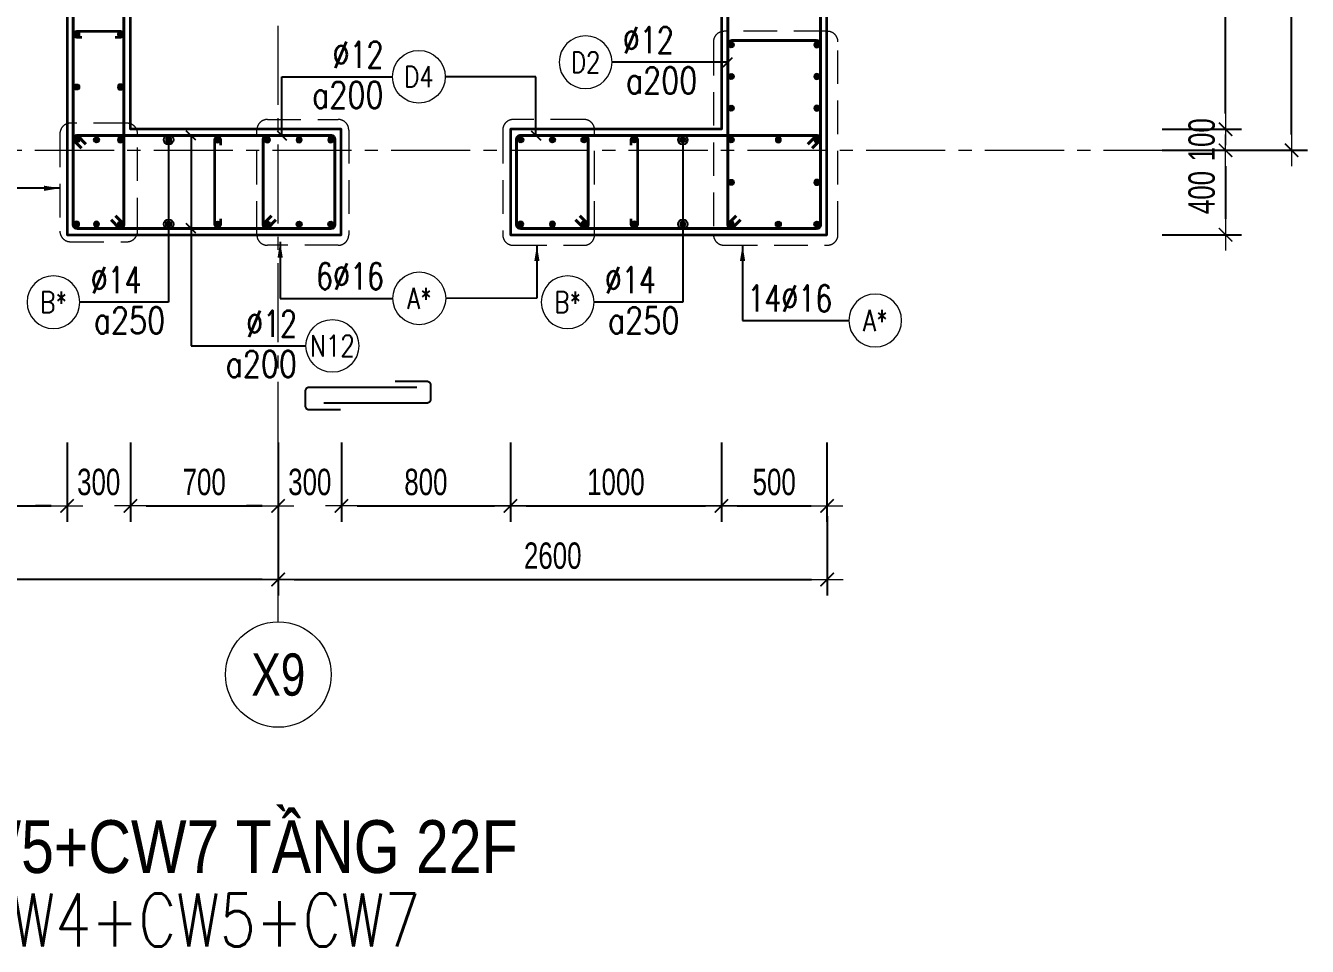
# Model space of a CAD drawing. Header units: millimetres. Extents: x 988833 to 1318015, y -9365 to 47591.
# Drawn here: x 1192347 to 1198419, y -2887 to 1477 of the extents above; entities that cross this region are included whole.
import ezdxf
from ezdxf.enums import TextEntityAlignment as Align

# ---------------------------------------------------------------- set-up
doc = ezdxf.new("R2010")
doc.units = ezdxf.units.MM
doc.header["$MEASUREMENT"] = 0
doc.linetypes.add('HIDDEN2', pattern=[4.7625, 3.175, -1.5875])
doc.linetypes.add('OF_Grid_1$0$CENTER2', pattern=[1.125, 0.75, -0.125, 0.125, -0.125])
doc.layers.get('0').update_dxf_attribs({"lineweight": 20})
doc.layers.get('Defpoints').update_dxf_attribs({"color": 151, "lineweight": 9})
for name, color, linetype, lineweight in [('KC-LEADER', 153, 'Continuous', 18), ('KC-THEP', 6, 'Continuous', 40), ('NDC_S_ANNO', 7, 'Continuous', 20), ('NDC_S_DIM', 1, 'Continuous', 15), ('NDC_S_ENG TITLE', 3, 'Continuous', 20), ('NDC_S_HIDDEN', 8, 'HIDDEN2', 13), ('NDC_S_LEADER', 1, 'Continuous', 15), ('NDC_S_REBAR', 4, 'Continuous', 35), ('NDC_S_STIRRUP', 4, 'Continuous', 40), ('NDC_S_TEXT SYMBOL', 7, 'Continuous', 20), ('NDC_S_VN TEXT', 7, 'Continuous', 20), ('NDC_S_VN TITLE', 6, 'Continuous', 35), ('NDC_S_WALL', 6, 'Continuous', 35), ('OF_Grid_1$0$NDC_S_AXIS', 5, 'OF_Grid_1$0$CENTER2', 13), ('OF_Grid_1$0$NDC_S_SYMBOL', 1, 'Continuous', 15), ('OF_Grid_1$0$NDC_S_TEXT SYMBOL', 7, 'Continuous', 20)]:
    doc.layers.add(name, color=color, linetype=linetype, lineweight=lineweight)
doc.layers.add('Ligature', color=1, linetype='Continuous')
doc.styles.add('NDC_ANNO', font='', dxfattribs={"width": 0.8})
doc.styles.add('NDC_DIM', font='', dxfattribs={"width": 0.75})
doc.styles.add('NDC_EN TXT', font='romans.shx', dxfattribs={"width": 0.8})
doc.styles.add('NDC_VIE TXT', font='arial.ttf', dxfattribs={"width": 0.8})
doc.styles.add('OF_Grid_1$0$NDC_ANNO', font='', dxfattribs={"width": 0.8})
doc.styles.get('NDC_ANNO').set_extended_font_data('Dotum')
doc.styles.get('NDC_DIM').set_extended_font_data('Dotum')
doc.styles.get('OF_Grid_1$0$NDC_ANNO').set_extended_font_data('Dotum')
doc.dimstyles.new('NDC_dim_30', dxfattribs={"dimscale": 30, "dimtxt": 2.5, "dimasz": 1.5, "dimexe": 1.5, "dimexo": 2.5, "dimgap": 1, "dimtad": 1, "dimdec": 0, "dimzin": 0, "dimdsep": 46, "dimtxsty": 'NDC_DIM', "dimblk": 'DIMMARK', "dimcen": 0.09, "dimdle": 1.2, "dimclrd": 1, "dimclre": 1, "dimclrt": 3, "dimadec": 0, "dimazin": 0, "dimtfac": 1, "dimtdec": 0, "dimtix": 1, "dimtofl": 0, "dimtmove": 0, "dimatfit": 3, "dimfxl": 6, "dimfxlon": 1, "dimtolj": 1, "dimtzin": 0, "dimarcsym": 0})
doc.dimstyles.new('NDC_dim_50', dxfattribs={"dimscale": 50, "dimtxt": 2.5, "dimasz": 1.5, "dimexe": 1.5, "dimexo": 2.5, "dimgap": 1, "dimtad": 1, "dimdec": 0, "dimzin": 0, "dimdsep": 46, "dimtxsty": 'NDC_DIM', "dimblk": 'DIMMARK', "dimcen": 0.09, "dimdle": 1.2, "dimclrd": 1, "dimclre": 1, "dimclrt": 3, "dimadec": 0, "dimazin": 0, "dimtfac": 1, "dimtdec": 0, "dimtix": 1, "dimtofl": 0, "dimtmove": 0, "dimatfit": 3, "dimfxl": 6, "dimfxlon": 1, "dimtolj": 1, "dimtzin": 0, "dimarcsym": 0})

# ---------------------------------------------------------------- blocks, each defined once
blk = doc.blocks.new('THEP')
at = {"layer": 'KC-LEADER', "color": 6}
blk.add_circle((0, 0), 14, dxfattribs=at)
at = {"layer": 'KC-THEP'}
for p, q in [((-14, 0), (14, 0)), ((9.9, 9.9), (-9.9, -9.9)), ((-9.9, 9.9), (9.9, -9.9)), ((0, 14), (0, -14))]:
    blk.add_line(p, q, dxfattribs=at)
blk = doc.blocks.new('DIMMARK')
at = {"layer": 'NDC_S_DIM', "color": 1}
blk.add_line((-1.5, 0), (1, 0), dxfattribs=at)
at = {"layer": 'NDC_S_DIM', "color": 2, "const_width": 0.1}
blk.add_lwpolyline([(-0.424, -0.424), (0.424, 0.424)], dxfattribs=at)
blk = doc.blocks.new('*U13')
blk.add_circle((-2.5, 0), 2.5)
at = {"layer": 'NDC_S_VN TEXT', "color": 3, "style": 'NDC_EN TXT', "width": 0.75}
blk.add_attdef('DK1', (0.5, 0.85), '', height=2.5, dxfattribs=at)
at = {"layer": 'NDC_S_VN TEXT', "color": 7, "style": 'NDC_EN TXT', "width": 0.8}
blk.add_attdef('SH2', text='', height=2, dxfattribs=at).set_placement((-2.5, 0), align=Align.MIDDLE)
blk = doc.blocks.new('*U10')
blk.add_circle((2.5, 0), 2.5)
at = {"layer": 'NDC_S_VN TEXT', "color": 3, "style": 'NDC_EN TXT'}
for tag, width, p in [('DK2', 0.75, (-0.85, 0.85)), ('KC2', 0.8, (-0.85, -2.97))]:
    blk.add_attdef(tag, text='', height=2.5, dxfattribs=dict(at, width=width)).set_placement(p, align=Align.RIGHT)
at = {"layer": 'NDC_S_VN TEXT', "color": 7, "style": 'NDC_EN TXT', "width": 0.8}
blk.add_attdef('SH3', text='', height=2, dxfattribs=at).set_placement((2.5, 0), align=Align.MIDDLE)
blk = doc.blocks.new('*U9')
blk.add_circle((2.5, 0), 2.5)
at = {"layer": 'NDC_S_VN TEXT', "color": 3, "style": 'NDC_EN TXT', "width": 0.75}
blk.add_attdef('DK2', text='', height=2.5, dxfattribs=at).set_placement((-0.85, 0.85), align=Align.RIGHT)
at = {"layer": 'NDC_S_VN TEXT', "color": 7, "style": 'NDC_EN TXT', "width": 0.8}
blk.add_attdef('SH3', text='', height=2, dxfattribs=at).set_placement((2.5, 0), align=Align.MIDDLE)
blk = doc.blocks.new('*D1121')
at = {"layer": 'Defpoints', "color": 0, "transparency": 16777216}
for p in [(1186443.5, 485.6), (1193543.3, -336), (1186443.5, -1148.8)]:
    blk.add_point(p, dxfattribs=at)
at = {"layer": 'NDC_S_DIM', "color": 1, "lineweight": -2, "transparency": 16777216}
for p, q in [((1186443.5, -848.8), (1186443.5, -1223.8)), ((1193543.3, -848.8), (1193543.3, -1223.8)), ((1193468.3, -1148.8), (1186518.5, -1148.8))]:
    blk.add_line(p, q, dxfattribs=at)
at = {"layer": 'NDC_S_DIM', "color": 1, "lineweight": -2, "transparency": 16777216, "xscale": 75, "yscale": 75, "zscale": 75, "rotation": 180}
blk.add_blockref('DIMMARK', (1186443.5, -1148.8), dxfattribs=at)
at = {"layer": 'NDC_S_DIM', "color": 1, "lineweight": -2, "transparency": 16777216, "xscale": 75, "yscale": 75, "zscale": 75}
blk.add_blockref('DIMMARK', (1193543.3, -1148.8), dxfattribs=at)
at = {"layer": 'NDC_S_DIM', "color": 3, "transparency": 16777216, "insert": (1189993.4, -1036.2), "char_height": 125, "attachment_point": 5, "style": 'NDC_DIM'}
blk.add_mtext('\\A1;7100', dxfattribs=at)
blk = doc.blocks.new('*U56')
at = {"layer": 'OF_Grid_1$0$NDC_S_SYMBOL'}
blk.add_line((0, 5), (0, 9), dxfattribs=at)
blk.add_circle((0, 0), 5, dxfattribs=at)
at = {"layer": 'OF_Grid_1$0$NDC_S_TEXT SYMBOL', "color": 7, "style": 'OF_Grid_1$0$NDC_ANNO', "width": 0.8}
blk.add_attdef('GRID', text='', height=4, dxfattribs=at).set_placement((0, 0), align=Align.MIDDLE)
blk = doc.blocks.new('*D1143')
at = {"layer": 'Defpoints', "color": 0, "ltscale": 200, "transparency": 16777216}
for p in [(1196821, 885.6), (1196820.8, 485.6), (1198031.5, 485.6)]:
    blk.add_point(p, dxfattribs=at)
at = {"layer": 'NDC_S_DIM', "color": 1, "lineweight": -2, "ltscale": 200, "transparency": 16777216}
for p, q in [((1197731.5, 885.6), (1198106.5, 885.6)), ((1198031.5, 810.6), (1198031.5, 560.6)), ((1197731.5, 485.6), (1198106.5, 485.6))]:
    blk.add_line(p, q, dxfattribs=at)
at = {"layer": 'NDC_S_DIM', "color": 1, "lineweight": -2, "ltscale": 200, "transparency": 16777216, "xscale": 75, "yscale": 75, "zscale": 75}
for p, rotation in [((1198031.5, 885.6), 90), ((1198031.5, 485.6), 270)]:
    blk.add_blockref('DIMMARK', p, dxfattribs=dict(at, rotation=rotation))
at = {"layer": 'NDC_S_DIM', "color": 3, "ltscale": 200, "transparency": 16777216, "insert": (1197918.9, 685.6), "char_height": 125, "attachment_point": 5, "rotation": 90, "style": 'NDC_DIM'}
blk.add_mtext('\\A1;400', dxfattribs=at)
blk = doc.blocks.new('*D1144')
at = {"layer": 'Defpoints', "color": 0, "ltscale": 200, "transparency": 16777216}
for p in [(1196820.8, 12485.6), (1198344.1, 12485.6), (1196820.8, 885.9)]:
    blk.add_point(p, dxfattribs=at)
at = {"layer": 'NDC_S_DIM', "color": 1, "lineweight": -2, "ltscale": 200, "transparency": 16777216}
for p, q in [((1198044.1, 12485.6), (1198419.1, 12485.6)), ((1198344.1, 960.9), (1198344.1, 12410.6)), ((1198044.1, 885.9), (1198419.1, 885.9))]:
    blk.add_line(p, q, dxfattribs=at)
at = {"layer": 'NDC_S_DIM', "color": 1, "lineweight": -2, "ltscale": 200, "transparency": 16777216, "xscale": 75, "yscale": 75, "zscale": 75}
for p, rotation in [((1198344.1, 12485.6), 90), ((1198344.1, 885.9), 270)]:
    blk.add_blockref('DIMMARK', p, dxfattribs=dict(at, rotation=rotation))
at = {"layer": 'NDC_S_DIM', "color": 3, "ltscale": 200, "transparency": 16777216, "insert": (1198231.5, 6685.7), "char_height": 125, "attachment_point": 5, "rotation": 90, "style": 'NDC_DIM'}
blk.add_mtext('\\A1;11600', dxfattribs=at)
blk = doc.blocks.new('*D1148')
at = {"layer": 'Defpoints', "color": 0, "ltscale": 200, "transparency": 16777216}
for p in [(1191193.5, 985.6), (1192543.5, 948.4), (1192543.5, -799.6)]:
    blk.add_point(p, dxfattribs=at)
at = {"layer": 'NDC_S_DIM', "color": 1, "lineweight": -2, "ltscale": 200, "transparency": 16777216}
for p, q in [((1191193.5, -499.6), (1191193.5, -874.6)), ((1192543.5, -499.6), (1192543.5, -874.6)), ((1191268.5, -799.6), (1192468.5, -799.6))]:
    blk.add_line(p, q, dxfattribs=at)
at = {"layer": 'NDC_S_DIM', "color": 1, "lineweight": -2, "ltscale": 200, "transparency": 16777216, "xscale": 75, "yscale": 75, "zscale": 75, "rotation": 180}
blk.add_blockref('DIMMARK', (1191193.5, -799.6), dxfattribs=at)
at = {"layer": 'NDC_S_DIM', "color": 1, "lineweight": -2, "ltscale": 200, "transparency": 16777216, "xscale": 75, "yscale": 75, "zscale": 75}
blk.add_blockref('DIMMARK', (1192543.5, -799.6), dxfattribs=at)
at = {"layer": 'NDC_S_DIM', "color": 3, "ltscale": 200, "transparency": 16777216, "insert": (1191868.5, -687), "char_height": 125, "attachment_point": 5, "style": 'NDC_DIM'}
blk.add_mtext('\\A1;1350', dxfattribs=at)
blk = doc.blocks.new('*D1149')
at = {"layer": 'Defpoints', "color": 0, "ltscale": 200, "transparency": 16777216}
for p in [(1192843.5, 1100.3), (1192543.5, 948.4), (1192843.5, -799.6)]:
    blk.add_point(p, dxfattribs=at)
at = {"layer": 'NDC_S_DIM', "color": 1, "lineweight": -2, "ltscale": 200, "transparency": 16777216}
for p, q in [((1192543.5, -499.6), (1192543.5, -874.6)), ((1192843.5, -499.6), (1192843.5, -874.6)), ((1192468.5, -799.6), (1192393.5, -799.6)), ((1192918.5, -799.6), (1192993.5, -799.6))]:
    blk.add_line(p, q, dxfattribs=at)
at = {"layer": 'NDC_S_DIM', "color": 1, "lineweight": -2, "ltscale": 200, "transparency": 16777216, "xscale": 75, "yscale": 75, "zscale": 75}
blk.add_blockref('DIMMARK', (1192543.5, -799.6), dxfattribs=at)
at = {"layer": 'NDC_S_DIM', "color": 1, "lineweight": -2, "ltscale": 200, "transparency": 16777216, "xscale": 75, "yscale": 75, "zscale": 75, "rotation": 180}
blk.add_blockref('DIMMARK', (1192843.5, -799.6), dxfattribs=at)
at = {"layer": 'NDC_S_DIM', "color": 3, "ltscale": 200, "transparency": 16777216, "insert": (1192693.5, -687), "char_height": 125, "attachment_point": 5, "style": 'NDC_DIM'}
blk.add_mtext('\\A1;300', dxfattribs=at)
blk = doc.blocks.new('*D1150')
at = {"layer": 'Defpoints', "color": 0, "ltscale": 200, "transparency": 16777216}
for p in [(1192843.5, 1100.3), (1193543.3, 985.6), (1193543.3, -799.6)]:
    blk.add_point(p, dxfattribs=at)
at = {"layer": 'NDC_S_DIM', "color": 1, "lineweight": -2, "ltscale": 200, "transparency": 16777216}
for p, q in [((1192843.5, -499.6), (1192843.5, -874.6)), ((1193543.3, -499.6), (1193543.3, -874.6)), ((1192918.5, -799.6), (1193468.3, -799.6))]:
    blk.add_line(p, q, dxfattribs=at)
at = {"layer": 'NDC_S_DIM', "color": 1, "lineweight": -2, "ltscale": 200, "transparency": 16777216, "xscale": 75, "yscale": 75, "zscale": 75, "rotation": 180}
blk.add_blockref('DIMMARK', (1192843.5, -799.6), dxfattribs=at)
at = {"layer": 'NDC_S_DIM', "color": 1, "lineweight": -2, "ltscale": 200, "transparency": 16777216, "xscale": 75, "yscale": 75, "zscale": 75}
blk.add_blockref('DIMMARK', (1193543.3, -799.6), dxfattribs=at)
at = {"layer": 'NDC_S_DIM', "color": 3, "ltscale": 200, "transparency": 16777216, "insert": (1193193.4, -687), "char_height": 125, "attachment_point": 5, "style": 'NDC_DIM'}
blk.add_mtext('\\A1;700', dxfattribs=at)
blk = doc.blocks.new('*D1151')
at = {"layer": 'Defpoints', "color": 0, "ltscale": 200, "transparency": 16777216}
for p in [(1193543.3, 985.6), (1193843.5, 985.6), (1193843.5, -799.6)]:
    blk.add_point(p, dxfattribs=at)
at = {"layer": 'NDC_S_DIM', "color": 1, "lineweight": -2, "ltscale": 200, "transparency": 16777216}
for p, q in [((1193543.3, -499.6), (1193543.3, -874.6)), ((1193843.5, -499.6), (1193843.5, -874.6)), ((1193468.3, -799.6), (1193393.3, -799.6)), ((1193918.5, -799.6), (1193993.5, -799.6))]:
    blk.add_line(p, q, dxfattribs=at)
at = {"layer": 'NDC_S_DIM', "color": 1, "lineweight": -2, "ltscale": 200, "transparency": 16777216, "xscale": 75, "yscale": 75, "zscale": 75}
blk.add_blockref('DIMMARK', (1193543.3, -799.6), dxfattribs=at)
at = {"layer": 'NDC_S_DIM', "color": 1, "lineweight": -2, "ltscale": 200, "transparency": 16777216, "xscale": 75, "yscale": 75, "zscale": 75, "rotation": 180}
blk.add_blockref('DIMMARK', (1193843.5, -799.6), dxfattribs=at)
at = {"layer": 'NDC_S_DIM', "color": 3, "ltscale": 200, "transparency": 16777216, "insert": (1193693.4, -687), "char_height": 125, "attachment_point": 5, "style": 'NDC_DIM'}
blk.add_mtext('\\A1;300', dxfattribs=at)
blk = doc.blocks.new('*D1152')
at = {"layer": 'Defpoints', "color": 0, "ltscale": 200, "transparency": 16777216}
for p in [(1193843.5, 985.6), (1194643.5, 985.6), (1194643.5, -799.6)]:
    blk.add_point(p, dxfattribs=at)
at = {"layer": 'NDC_S_DIM', "color": 1, "lineweight": -2, "ltscale": 200, "transparency": 16777216}
for p, q in [((1193843.5, -499.6), (1193843.5, -874.6)), ((1194643.5, -499.6), (1194643.5, -874.6)), ((1193918.5, -799.6), (1194568.5, -799.6))]:
    blk.add_line(p, q, dxfattribs=at)
at = {"layer": 'NDC_S_DIM', "color": 1, "lineweight": -2, "ltscale": 200, "transparency": 16777216, "xscale": 75, "yscale": 75, "zscale": 75, "rotation": 180}
blk.add_blockref('DIMMARK', (1193843.5, -799.6), dxfattribs=at)
at = {"layer": 'NDC_S_DIM', "color": 1, "lineweight": -2, "ltscale": 200, "transparency": 16777216, "xscale": 75, "yscale": 75, "zscale": 75}
blk.add_blockref('DIMMARK', (1194643.5, -799.6), dxfattribs=at)
at = {"layer": 'NDC_S_DIM', "color": 3, "ltscale": 200, "transparency": 16777216, "insert": (1194243.5, -687), "char_height": 125, "attachment_point": 5, "style": 'NDC_DIM'}
blk.add_mtext('\\A1;800', dxfattribs=at)
blk = doc.blocks.new('*D1153')
at = {"layer": 'Defpoints', "color": 0, "ltscale": 200, "transparency": 16777216}
for p in [(1194643.5, 985.6), (1195643.5, 985.6), (1195643.5, -799.6)]:
    blk.add_point(p, dxfattribs=at)
at = {"layer": 'NDC_S_DIM', "color": 1, "lineweight": -2, "ltscale": 200, "transparency": 16777216}
for p, q in [((1194643.5, -499.6), (1194643.5, -874.6)), ((1195643.5, -499.6), (1195643.5, -874.6)), ((1194718.5, -799.6), (1195568.5, -799.6))]:
    blk.add_line(p, q, dxfattribs=at)
at = {"layer": 'NDC_S_DIM', "color": 1, "lineweight": -2, "ltscale": 200, "transparency": 16777216, "xscale": 75, "yscale": 75, "zscale": 75, "rotation": 180}
blk.add_blockref('DIMMARK', (1194643.5, -799.6), dxfattribs=at)
at = {"layer": 'NDC_S_DIM', "color": 1, "lineweight": -2, "ltscale": 200, "transparency": 16777216, "xscale": 75, "yscale": 75, "zscale": 75}
blk.add_blockref('DIMMARK', (1195643.5, -799.6), dxfattribs=at)
at = {"layer": 'NDC_S_DIM', "color": 3, "ltscale": 200, "transparency": 16777216, "insert": (1195143.5, -687), "char_height": 125, "attachment_point": 5, "style": 'NDC_DIM'}
blk.add_mtext('\\A1;1000', dxfattribs=at)
blk = doc.blocks.new('*D1154')
at = {"layer": 'Defpoints', "color": 0, "ltscale": 200, "transparency": 16777216}
for p in [(1195643.5, 985.6), (1196143.5, 985.6), (1196143.5, -799.6)]:
    blk.add_point(p, dxfattribs=at)
at = {"layer": 'NDC_S_DIM', "color": 1, "lineweight": -2, "ltscale": 200, "transparency": 16777216}
for p, q in [((1195643.5, -499.6), (1195643.5, -874.6)), ((1196143.5, -499.6), (1196143.5, -874.6)), ((1195718.5, -799.6), (1196068.5, -799.6))]:
    blk.add_line(p, q, dxfattribs=at)
at = {"layer": 'NDC_S_DIM', "color": 1, "lineweight": -2, "ltscale": 200, "transparency": 16777216, "xscale": 75, "yscale": 75, "zscale": 75, "rotation": 180}
blk.add_blockref('DIMMARK', (1195643.5, -799.6), dxfattribs=at)
at = {"layer": 'NDC_S_DIM', "color": 1, "lineweight": -2, "ltscale": 200, "transparency": 16777216, "xscale": 75, "yscale": 75, "zscale": 75}
blk.add_blockref('DIMMARK', (1196143.5, -799.6), dxfattribs=at)
at = {"layer": 'NDC_S_DIM', "color": 3, "ltscale": 200, "transparency": 16777216, "insert": (1195893.5, -687), "char_height": 125, "attachment_point": 5, "style": 'NDC_DIM'}
blk.add_mtext('\\A1;500', dxfattribs=at)
blk = doc.blocks.new('*D1155')
at = {"layer": 'Defpoints', "color": 0, "ltscale": 200, "transparency": 16777216}
for p in [(1196144.5, 599.2), (1193544.3, -336), (1196144.5, -1148.8)]:
    blk.add_point(p, dxfattribs=at)
at = {"layer": 'NDC_S_DIM', "color": 1, "lineweight": -2, "ltscale": 200, "transparency": 16777216}
for p, q in [((1193544.3, -848.8), (1193544.3, -1223.8)), ((1196144.5, -848.8), (1196144.5, -1223.8)), ((1193619.3, -1148.8), (1196069.5, -1148.8))]:
    blk.add_line(p, q, dxfattribs=at)
at = {"layer": 'NDC_S_DIM', "color": 1, "lineweight": -2, "ltscale": 200, "transparency": 16777216, "xscale": 75, "yscale": 75, "zscale": 75, "rotation": 180}
blk.add_blockref('DIMMARK', (1193544.3, -1148.8), dxfattribs=at)
at = {"layer": 'NDC_S_DIM', "color": 1, "lineweight": -2, "ltscale": 200, "transparency": 16777216, "xscale": 75, "yscale": 75, "zscale": 75}
blk.add_blockref('DIMMARK', (1196144.5, -1148.8), dxfattribs=at)
at = {"layer": 'NDC_S_DIM', "color": 3, "ltscale": 200, "transparency": 16777216, "insert": (1194844.4, -1036.2), "char_height": 125, "attachment_point": 5, "style": 'NDC_DIM'}
blk.add_mtext('\\A1;2600', dxfattribs=at)
blk = doc.blocks.new('Drawing name_symbol')
at = {"layer": 'NDC_S_ENG TITLE', "style": 'NDC_EN TXT', "width": 0.8}
blk.add_attdef('SECTDET1', text='', height=5, dxfattribs=at).set_placement((0, 1.01), align=Align.CENTER)
at = {"layer": 'NDC_S_TEXT SYMBOL', "lineweight": 25, "style": 'NDC_ANNO', "width": 0.8}
blk.add_attdef('SSCALE', text='', height=2.5, dxfattribs=at).set_placement((0, -4), align=Align.CENTER)
at = {"layer": 'NDC_S_VN TITLE', "style": 'NDC_VIE TXT', "width": 0.8}
blk.add_attdef('SECTDET2', text='', height=5, dxfattribs=at).set_placement((0, 7.97), align=Align.CENTER)
blk = doc.blocks.new('*D1170')
at = {"layer": 'Defpoints', "color": 0, "ltscale": 200, "transparency": 16777216}
for p in [(1195643.5, 985.6), (1198031.5, 985.6), (1196821, 885.6)]:
    blk.add_point(p, dxfattribs=at)
at = {"layer": 'NDC_S_DIM', "color": 1, "lineweight": -2, "ltscale": 200, "transparency": 16777216}
for p, q in [((1198031.5, 1060.6), (1198031.5, 1135.6)), ((1197731.5, 985.6), (1198106.5, 985.6)), ((1197731.5, 885.6), (1198106.5, 885.6)), ((1198031.5, 810.6), (1198031.5, 735.6))]:
    blk.add_line(p, q, dxfattribs=at)
at = {"layer": 'NDC_S_DIM', "color": 1, "lineweight": -2, "ltscale": 200, "transparency": 16777216, "xscale": 75, "yscale": 75, "zscale": 75}
for p, rotation in [((1198031.5, 985.6), 270), ((1198031.5, 885.6), 90)]:
    blk.add_blockref('DIMMARK', p, dxfattribs=dict(at, rotation=rotation))
at = {"layer": 'NDC_S_DIM', "color": 3, "ltscale": 200, "transparency": 16777216, "insert": (1197918.9, 935.6), "char_height": 125, "attachment_point": 5, "rotation": 90, "style": 'NDC_DIM'}
blk.add_mtext('\\A1;100', dxfattribs=at)
blk = doc.blocks.new('*D1171')
at = {"layer": 'Defpoints', "color": 0, "ltscale": 200, "transparency": 16777216}
for p in [(1195560.8, 3185.6), (1198031.5, 3185.6), (1195643.5, 985.6)]:
    blk.add_point(p, dxfattribs=at)
at = {"layer": 'NDC_S_DIM', "color": 1, "lineweight": -2, "ltscale": 200, "transparency": 16777216}
for p, q in [((1197731.5, 3185.6), (1198106.5, 3185.6)), ((1198031.5, 1060.6), (1198031.5, 3110.6)), ((1197731.5, 985.6), (1198106.5, 985.6))]:
    blk.add_line(p, q, dxfattribs=at)
at = {"layer": 'NDC_S_DIM', "color": 1, "lineweight": -2, "ltscale": 200, "transparency": 16777216, "xscale": 75, "yscale": 75, "zscale": 75}
for p, rotation in [((1198031.5, 3185.6), 90), ((1198031.5, 985.6), 270)]:
    blk.add_blockref('DIMMARK', p, dxfattribs=dict(at, rotation=rotation))
at = {"layer": 'NDC_S_DIM', "color": 3, "ltscale": 200, "transparency": 16777216, "insert": (1197918.9, 2085.6), "char_height": 125, "attachment_point": 5, "rotation": 90, "style": 'NDC_DIM'}
blk.add_mtext('\\A1;2200', dxfattribs=at)

msp = doc.modelspace()

# ---------------------------------------------------------------- linework, layer by layer
at = {"layer": 'Ligature'}
for points in [[(1194200.8, -238.7), (1193689.2, -238.7, 0.414214), (1193671.6, -256.3), (1193671.6, -325.4, 0.414214), (1193689.2, -343), (1193839.4, -343)], [(1194097.2, -208.6), (1194247.4, -208.6, -0.414214), (1194265, -226.2), (1194265, -295.4, -0.414214), (1194247.4, -313), (1193759.3, -313)]]:
    msp.add_lwpolyline(points, format="xyb", dxfattribs=at)
at = {"layer": 'NDC_S_HIDDEN', "ltscale": 50}
for points in [[(1196145.6, 1449.6), (1195655.6, 1449.6, 0.414214), (1195605.6, 1399.6), (1195605.6, 486, 0.414214), (1195655.6, 436), (1196145.6, 436, 0.414214), (1196195.6, 486), (1196195.6, 1399.6, 0.414214)], [(1192827.6, 1014.2), (1192559.8, 1014.2, 0.414214), (1192509.8, 964.2), (1192509.8, 502.4, 0.414214), (1192559.8, 452.4), (1192827.6, 452.4, 0.414214), (1192877.6, 502.4), (1192877.6, 964.2, 0.414214)], [(1193492.7, 1031.8), (1193828, 1031.8, -0.414214), (1193878, 981.8), (1193878, 485.6, -0.414214), (1193828, 435.6), (1193492.7, 435.6, -0.414214), (1193442.7, 485.6), (1193442.7, 981.8, -0.414214)], [(1194992.7, 1031.8), (1194657.5, 1031.8, 0.414214), (1194607.5, 981.8), (1194607.5, 485.6, 0.414214), (1194657.5, 435.6), (1194992.7, 435.6, 0.414214), (1195042.7, 485.6), (1195042.7, 981.8, 0.414214)]]:
    msp.add_lwpolyline(points, format="xyb", close=True, dxfattribs=at)
at = {"layer": 'NDC_S_REBAR'}
for points in [[(1192614.2, 1420.6), (1192589.2, 1420.6, -1), (1192589.2, 1450.6), (1192796.3, 1450.6, -1), (1192796.3, 1420.6), (1192771.3, 1420.6)], [(1193271.8, 910.6), (1193271.8, 935.6, 1), (1193241.8, 935.6), (1193241.8, 535.6, 1), (1193271.8, 535.6), (1193271.8, 560.6)], [(1195216.2, 910.6), (1195216.2, 935.6, -1), (1195246.2, 935.6), (1195246.2, 535.6, -1), (1195216.2, 535.6), (1195216.2, 560.6)]]:
    msp.add_lwpolyline(points, format="xyb", dxfattribs=at)
at = {"layer": 'NDC_S_STIRRUP'}
for points in [[(1192772.7, 575.6), (1192812.7, 535.6, -0.414214), (1192792.7, 515.6), (1192592.7, 515.6, -0.414214), (1192572.7, 535.6), (1192572.7, 12835.6, -0.414214), (1192592.7, 12855.6), (1192792.7, 12855.6, -0.414214), (1192812.7, 12835.6), (1192812.7, 535.6, -0.414214), (1192792.7, 515.6), (1192752.7, 555.6)], [(1195673.5, 10085.6), (1195673.5, 10085.6), (1195673.5, 535.6, 0.414214), (1195693.5, 515.6), (1196093.5, 515.6, 0.414214), (1196113.5, 535.6), (1196113.5, 3786.3), (1196103.5, 3756.3)], [(1195713.5, 575.6), (1195673.5, 535.6, 0.414214), (1195693.5, 515.6), (1196093.5, 515.6, 0.414214), (1196113.5, 535.6), (1196113.5, 1385.4, 0.414214), (1196093.5, 1405.4), (1195693.5, 1405.4, 0.414214), (1195673.5, 1385.4), (1195673.5, 535.6, 0.414214), (1195693.5, 515.6), (1195733.5, 555.6)], [(1192632.7, 915.6), (1192592.7, 955.6, 0.414214), (1192572.7, 935.6), (1192572.7, 535.6, 0.414214), (1192592.7, 515.6), (1193792.7, 515.6, 0.414214), (1193812.7, 535.6), (1193812.7, 935.6, 0.414214), (1193792.7, 955.6), (1192592.7, 955.6, 0.414214), (1192572.7, 935.6), (1192612.7, 895.6)], [(1193512.7, 575.6), (1193472.7, 535.6, 0.414214), (1193492.7, 515.6), (1193792.7, 515.6, 0.414214), (1193812.7, 535.6), (1193812.7, 935.6, 0.414214), (1193792.7, 955.6), (1193492.7, 955.6, 0.414214), (1193472.7, 935.6), (1193472.7, 535.6, 0.414214), (1193492.7, 515.6), (1193532.7, 555.6)], [(1196053.5, 915.6), (1196093.5, 955.6, -0.414214), (1196113.5, 935.6), (1196113.5, 535.6, -0.414214), (1196093.5, 515.6), (1194692.7, 515.6, -0.414214), (1194672.7, 535.6), (1194672.7, 935.6, -0.414214), (1194692.7, 955.6), (1196093.5, 955.6, -0.414214), (1196113.5, 935.6), (1196073.5, 895.6)], [(1194972.7, 575.6), (1195012.7, 535.6, -0.414214), (1194992.7, 515.6), (1194692.7, 515.6, -0.414214), (1194672.7, 535.6), (1194672.7, 935.6, -0.414214), (1194692.7, 955.6), (1194992.7, 955.6, -0.414214), (1195012.7, 935.6), (1195012.7, 535.6, -0.414214), (1194992.7, 515.6), (1194952.7, 555.6)]]:
    msp.add_lwpolyline(points, format="xyb", dxfattribs=at)
at = {"layer": 'NDC_S_WALL', "ltscale": 200}
msp.add_lwpolyline([(1192543.5, 9885.6), (1192543.5, 485.6), (1193842.4, 485.6), (1193842.4, 485.6), (1193842.4, 985.6), (1193842.4, 985.6), (1192843.5, 985.6), (1192843.5, 3185.6), (1192843.5, 3185.6), (1195643.5, 3185.6), (1195643.5, 3185.6), (1195643.5, 985.6), (1194644.7, 985.6), (1194644.7, 985.6), (1194644.7, 485.6), (1194644.7, 485.6), (1196143.5, 485.6), (1196143.5, 12885.6)], dxfattribs=at)
msp.add_lwpolyline([(1192543.5, 9885.6), (1192543.5, 485.6), (1193842.4, 485.6), (1193842.4, 485.6), (1193842.4, 985.6), (1193842.4, 985.6), (1192843.5, 985.6), (1192843.5, 3185.6), (1192843.5, 3185.6), (1195643.5, 3185.6), (1195643.5, 3185.6), (1195643.5, 985.6), (1194644.7, 985.6), (1194644.7, 985.6), (1194644.7, 485.6), (1194644.7, 485.6), (1196143.5, 485.6), (1196143.5, 12885.6)], dxfattribs=at)
at = {"layer": 'OF_Grid_1$0$NDC_S_AXIS', "ltscale": 500}
for p, q in [((1193544.3, -1148.8), (1193544.3, 14547.4)), ((1184516.4, 885.6), (1198344.1, 885.6))]:
    msp.add_line(p, q, dxfattribs=at)

# ---------------------------------------------------------------- block references
at = {"layer": 'KC-THEP'}
for p, rotation in [((1192589.2, 1435.6), 189.6685644363809), ((1195690, 1385.6), 189.6685644363809), ((1195690, 1235.6), 189.6685644363809), ((1192589.2, 1185.6), 189.6685644363809), ((1195690, 1085.6), 189.6685644363809), ((1192589.2, 935.6), 189.6685644363809), ((1192683.4, 935.6), 189.6685644363809), ((1194692.7, 935.6), 189.6685644363809), ((1194842.7, 935.6), 189.6685644363809), ((1194992.7, 935.6), 189.6685644363809), ((1195231.2, 935.6), 189.6685644363809), ((1195460.6, 935.6), 189.6685644363809), ((1195690, 935.6), 189.6685644363809), ((1195690, 733.9), 189.6685644363809), ((1192796.3, 535.6), 9.66856443638095), ((1193024.8, 535.6), 9.66856443638095), ((1193256.8, 535.6), 9.66856443638095), ((1193492.7, 535.6), 9.668564436380946), ((1193642.7, 535.6), 9.668564436380946), ((1193792.7, 535.6), 9.668564436380946), ((1195913, 535.6), 9.66856443638095), ((1196095.5, 535.6), 9.66856443638095)]:
    msp.add_blockref('THEP', p, dxfattribs=dict(at, rotation=rotation))
at = {"layer": 'KC-THEP', "xscale": -1}
for p, rotation in [((1192796.3, 1435.6), 170.331435563619), ((1196095.5, 1385.6), 170.3314355636193), ((1196095.5, 1235.6), 170.331435563619), ((1192796.3, 1185.6), 170.331435563619), ((1196095.5, 1085.6), 170.331435563619), ((1192796.3, 935.6), 170.331435563619), ((1193024.8, 935.6), 170.331435563619), ((1193256.8, 935.6), 170.331435563619), ((1193492.7, 935.6), 170.331435563619), ((1193642.7, 935.6), 170.331435563619), ((1193792.7, 935.6), 170.331435563619), ((1195913, 935.6), 170.331435563619), ((1196095.5, 935.6), 170.331435563619), ((1196095.5, 733.9), 170.331435563619), ((1192589.2, 535.6), 350.3314355636191), ((1192683.4, 535.6), 350.3314355636191), ((1194692.7, 535.6), 350.3314355636191), ((1194842.7, 535.6), 350.3314355636191), ((1194992.7, 535.6), 350.3314355636191), ((1195231.2, 535.6), 350.3314355636191), ((1195460.6, 535.6), 350.3314355636191), ((1195690, 535.6), 350.3314355636191)]:
    msp.add_blockref('THEP', p, dxfattribs=dict(at, rotation=rotation))
at = {"layer": 'NDC_S_ANNO'}
ref = msp.add_blockref('Drawing name_symbol', (1191325.1, -2937.8), dxfattribs=dict(at, xscale=50, yscale=50, zscale=50))
ref.add_attrib('SECTDET1', 'DETAIL OF CORE WALL OF-CW4+CW5+CW7', dxfattribs={"layer": 'NDC_S_ENG TITLE', "height": 250, "style": 'NDC_EN TXT', "width": 0.8}).set_placement((1191325.1, -2887.2), align=Align.CENTER)
ref.add_attrib('SECTDET2', 'CHI TIẾT LÕI VÁCH OF-CW4+CW5+CW7 TẦNG 22F', dxfattribs={"layer": 'NDC_S_VN TITLE', "height": 250, "style": 'NDC_VIE TXT', "width": 0.8}).set_placement((1191325.1, -2539.3), align=Align.CENTER)
at = {"layer": 'NDC_S_VN TEXT'}
ref = msp.add_blockref('*U10', (1195125.1, 1303.1), dxfattribs=dict(at, xscale=-50, yscale=50, zscale=50))
ref.add_attrib('SH3', 'D2', dxfattribs={"color": 7, "height": 100, "style": 'NDC_EN TXT', "width": 0.8}).set_placement((1195000.1, 1303.1), align=Align.MIDDLE)
ref.add_attrib('DK2', '%%C12', dxfattribs={"color": 3, "height": 125, "style": 'NDC_EN TXT', "width": 0.75}).set_placement((1195417.6, 1345.4), align=Align.RIGHT)
ref.add_attrib('KC2', 'a200', dxfattribs={"color": 3, "height": 125, "style": 'NDC_EN TXT', "width": 0.8}).set_placement((1195529.5, 1154.5), align=Align.RIGHT)
at = {"layer": 'NDC_S_VN TEXT', "xscale": 50, "yscale": 50, "zscale": 50}
for name, p, values in [('*U10', (1194085.2, 1234.3), {'SH3': 'D4', 'DK2': '%%C12', 'KC2': 'a200'}), ('*U9', (1194087.2, 184.1), {'SH3': 'A*', 'DK2': '6%%C16'}), ('*U10', (1193675.5, -41.1), {'SH3': 'N12', 'DK2': '%%C12', 'KC2': 'a200'})]:
    msp.add_blockref(name, p, dxfattribs=at).add_auto_attribs(values)
at = {"layer": 'NDC_S_VN TEXT'}
ref = msp.add_blockref('*U10', (1192604.2, 165.9), dxfattribs=dict(at, xscale=-50, yscale=50, zscale=50))
ref.add_attrib('SH3', 'B*', dxfattribs={"color": 7, "height": 100, "style": 'NDC_EN TXT', "width": 0.8}).set_placement((1192479.2, 165.9), align=Align.MIDDLE)
ref.add_attrib('DK2', '%%C14', dxfattribs={"color": 3, "height": 125, "style": 'NDC_EN TXT', "width": 0.75}).set_placement((1192896.7, 208.2), align=Align.RIGHT)
ref.add_attrib('KC2', 'a250', dxfattribs={"color": 3, "height": 125, "style": 'NDC_EN TXT', "width": 0.8}).set_placement((1193008.6, 17.3), align=Align.RIGHT)
ref = msp.add_blockref('*U10', (1195040, 165.9), dxfattribs=dict(at, xscale=-50, yscale=50, zscale=50))
ref.add_attrib('SH3', 'B*', dxfattribs={"color": 7, "height": 100, "style": 'NDC_EN TXT', "width": 0.8}).set_placement((1194915, 165.9), align=Align.MIDDLE)
ref.add_attrib('DK2', '%%C14', dxfattribs={"color": 3, "height": 125, "style": 'NDC_EN TXT', "width": 0.75}).set_placement((1195332.5, 208.2), align=Align.RIGHT)
ref.add_attrib('KC2', 'a250', dxfattribs={"color": 3, "height": 125, "style": 'NDC_EN TXT', "width": 0.8}).set_placement((1195444.4, 17.3), align=Align.RIGHT)
ref = msp.add_blockref('*U13', (1196247, 79.1), dxfattribs=dict(at, xscale=-50, yscale=50, zscale=50))
ref.add_attrib('SH2', 'A*', dxfattribs={"color": 7, "height": 100, "style": 'NDC_EN TXT', "width": 0.8}).set_placement((1196372, 79.1), align=Align.MIDDLE)
ref.add_attrib('DK1', '14%%C16', (1195766.6, 121.3), dxfattribs={"color": 3, "height": 125, "style": 'NDC_EN TXT', "width": 0.75})
at = {"layer": 'OF_Grid_1$0$NDC_S_AXIS', "xscale": 50, "yscale": 50, "zscale": 50}
msp.add_blockref('*U56', (1193544.3, -1598.8), dxfattribs=at).add_auto_attribs({'GRID': 'X9'})

# ---------------------------------------------------------------- dimensions: what is measured, and where the dimension line sits
at = {"layer": 'NDC_S_DIM', "ltscale": 200}
for base, p1, p2, angle, picture, middle in [((1198344.1, 12485.6), (1196820.8, 885.9), (1196820.8, 12485.6), 90, '*D1144', (1198231.5, 6685.7)), ((1198031.5, 3185.6), (1195643.5, 985.6), (1195560.8, 3185.6), 90, '*D1171', (1197918.9, 2085.6)), ((1192843.5, -799.6), (1192543.5, 948.4), (1192843.5, 1100.3), 180, '*D1149', (1192693.5, -687)), ((1193543.3, -799.6), (1192843.5, 1100.3), (1193543.3, 985.6), 180, '*D1150', (1193193.4, -687)), ((1198031.5, 985.6), (1196821, 885.6), (1195643.5, 985.6), 90, '*D1170', (1197918.9, 935.6)), ((1192543.5, -799.6), (1191193.5, 985.6), (1192543.5, 948.4), 180, '*D1148', (1191868.5, -687)), ((1193843.5, -799.6), (1193543.3, 985.6), (1193843.5, 985.6), 180, '*D1151', (1193693.4, -687)), ((1194643.5, -799.6), (1193843.5, 985.6), (1194643.5, 985.6), 180, '*D1152', (1194243.5, -687)), ((1195643.5, -799.6), (1194643.5, 985.6), (1195643.5, 985.6), 180, '*D1153', (1195143.5, -687)), ((1196143.5, -799.6), (1195643.5, 985.6), (1196143.5, 985.6), 180, '*D1154', (1195893.5, -687)), ((1196144.5, -1148.8), (1193544.3, -336), (1196144.5, 599.2), 180, '*D1155', (1194844.4, -1036.2))]:
    dim = msp.add_linear_dim(base=base, p1=p1, p2=p2, angle=angle, dimstyle='NDC_dim_50', override={"dimtmove": 1}, dxfattribs=at)
    dim.commit()
    dim.dimension.update_dxf_attribs({"geometry": picture, "text_midpoint": middle})
dim = msp.add_linear_dim(base=(1198031.5, 485.6), p1=(1196821, 885.6), p2=(1196820.8, 485.6), angle=90, dimstyle='NDC_dim_50', override={"dimtmove": 1}, dxfattribs=at)
dim.commit()
dim.dimension.update_dxf_attribs({"geometry": '*D1143', "text_midpoint": (1198031.5, 685.6), "dimtype": 160})
at = {"layer": 'NDC_S_DIM'}
dim = msp.add_linear_dim(base=(1186443.5, -1148.8), p1=(1193543.3, -336), p2=(1186443.5, 485.6), angle=180, dimstyle='NDC_dim_50', override={"dimtmove": 1}, dxfattribs=at)
dim.commit()
dim.dimension.update_dxf_attribs({"geometry": '*D1121', "text_midpoint": (1189993.4, -1036.2)})

# ---------------------------------------------------------------- leaders
at = {"layer": 'NDC_S_LEADER'}
for points, dimstyle, override in [([(1195673.5, 1303.1), (1195127.1, 1303.1)], 'NDC_dim_30', {"dimtad": 0, "dimldrblk": 'Oblique'}), ([(1193560.7, 955.6), (1193560.7, 1234.3), (1194085.2, 1234.3)], 'NDC_dim_30', {"dimtad": 0, "dimldrblk": 'Oblique'}), ([(1194765, 955.6), (1194765, 1233.6), (1194335.2, 1234.2)], 'NDC_dim_30', {"dimtad": 0, "dimldrblk": 'Oblique'}), ([(1193130.8, 955.6), (1193130.8, -41.3), (1193675.5, -41.3)], 'NDC_dim_30', {"dimtad": 0, "dimldrblk": 'Oblique'}), ([(1193024.8, 935.6), (1193024.8, 165.7), (1192604.2, 165.7)], 'NDC_dim_30', {"dimgap": 1, "dimtad": 0, "dimldrblk": 'Origin'}), ([(1195460.6, 935.6), (1195460.6, 165.7), (1195040, 165.7)], 'NDC_dim_30', {"dimgap": 1, "dimtad": 0, "dimldrblk": 'Origin'}), ([(1192509.8, 705.8), (1191881.5, 705.8)], 'NDC_dim_50', {"dimgap": 1, "dimtad": 0}), ([(1193024.8, 535.6), (1193024.8, 165.7), (1192604.2, 165.7)], 'NDC_dim_30', {"dimgap": 1, "dimtad": 0, "dimldrblk": 'Origin'}), ([(1195460.6, 535.6), (1195460.6, 165.7), (1195040, 165.7)], 'NDC_dim_30', {"dimgap": 1, "dimtad": 0, "dimldrblk": 'Origin'}), ([(1193130.8, 515.6), (1193130.8, -41.3), (1193675.5, -41.3)], 'NDC_dim_30', {"dimtad": 0, "dimldrblk": 'Oblique'}), ([(1193553.1, 452.4), (1193553.1, 183.9), (1194087.2, 183.9)], 'NDC_dim_50', {"dimgap": 1, "dimtad": 0}), ([(1194769.4, 435.6), (1194769.4, 184.9), (1194337.2, 184.1)], 'NDC_dim_50', {"dimtad": 0}), ([(1195743.5, 436), (1195743.5, 79.1), (1196247, 79.1)], 'NDC_dim_50', {"dimgap": 1, "dimtad": 0})]:
    msp.add_leader(points, dimstyle=dimstyle, override=override, dxfattribs=at)

doc.saveas('drawing.dxf')
